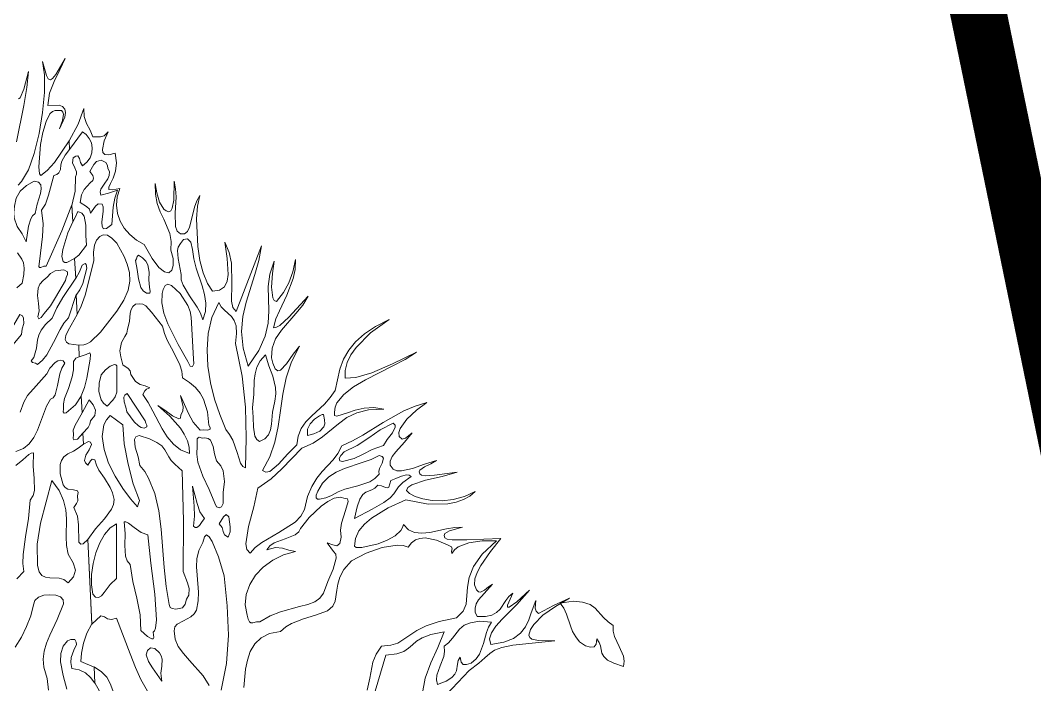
# Model space of a CAD drawing. Header units: inches. Extents: x -340059099 to 1458168, y 1119167 to 1294232938.
# Drawn here: x 454809.2 to 455080.6, y 2625012.2 to 2625189.9 of the extents above; entities that cross this region are included whole.
import ezdxf

# ---------------------------------------------------------------- set-up
doc = ezdxf.new("R2010")
doc.units = ezdxf.units.IN
doc.header["$MEASUREMENT"] = 0
doc.layers.add('Text', color=7, linetype='Continuous')
doc.layers.add('TREE', color=3, linetype='Continuous', lineweight=15)

# ---------------------------------------------------------------- blocks, each defined once
blk = doc.blocks.new('tree2')
at = {"layer": 'TREE'}
for points in [[(5207.2362, 5947.8649), (5207.2144, 5947.8738), (5207.2153, 5947.8877), (5207.2187, 5947.9037), (5207.2242, 5947.9203), (5207.2322, 5947.9351), (5207.2258, 5948.0727), (5207.2184, 5948.0656), (5207.2144, 5948.0653), (5207.2113, 5948.0684), (5207.2104, 5948.0967), (5207.2088, 5948.1109), (5207.203, 5948.1248), (5207.2076, 5948.1312), (5207.2095, 5948.1355), (5207.2091, 5948.1439), (5207.2101, 5948.1491), (5207.2088, 5948.1522), (5207.2024, 5948.1537), (5207.1934, 5948.1549), (5207.1888, 5948.1574), (5207.1854, 5948.162), (5207.1808, 5948.1796), (5207.1805, 5948.1947), (5207.1827, 5948.2014), (5207.187, 5948.2073), (5207.1931, 5948.2122), (5207.2024, 5948.2165), (5207.2101, 5948.2215), (5207.2187, 5948.2282), (5207.2178, 5948.2461), (5207.2088, 5948.2362), (5207.2033, 5948.235), (5207.2021, 5948.2372), (5207.2027, 5948.2436), (5207.2021, 5948.251), (5207.2051, 5948.2593), (5207.2165, 5948.2793), (5207.215, 5948.3061), (5207.2058, 5948.2923), (5207.1941, 5948.2824), (5207.1904, 5948.2793), (5207.1873, 5948.2787), (5207.1857, 5948.2806), (5207.1861, 5948.2849), (5207.1861, 5948.2941), (5207.1876, 5948.3028), (5207.1941, 5948.3191), (5207.2005, 5948.3379), (5207.2024, 5948.3493), (5207.2024, 5948.3628), (5207.2061, 5948.368), (5207.2119, 5948.3702), (5207.211, 5948.3896), (5207.195, 5948.3914), (5207.191, 5948.3942), (5207.1891, 5948.3985), (5207.19, 5948.405), (5207.1937, 5948.4136), (5207.2085, 5948.4395), (5207.207, 5948.4718), (5207.1941, 5948.4339), (5207.1867, 5948.4253), (5207.1805, 5948.4151), (5207.17, 5948.3939), (5207.1593, 5948.3736), (5207.1522, 5948.365), (5207.1439, 5948.3582), (5207.1405, 5948.36), (5207.1359, 5948.3613), (5207.1337, 5948.3637), (5207.138, 5948.3696), (5207.142, 5948.3844), (5207.1439, 5948.3982), (5207.146, 5948.4059), (5207.15, 5948.4139), (5207.1571, 5948.4229), (5207.1676, 5948.4333), (5207.1753, 5948.4503), (5207.1851, 5948.4672), (5207.2061, 5948.4986), (5207.2042, 5948.5306), (5207.1919, 5948.5242), (5207.1882, 5948.5242), (5207.1854, 5948.526), (5207.1836, 5948.5337), (5207.1851, 5948.5454), (5207.1934, 5948.5725), (5207.2015, 5948.5904), (5207.1999, 5948.6184), (5207.1833, 5948.5756), (5207.158, 5948.518), (5207.154, 5948.518), (5207.1494, 5948.5162), (5207.1472, 5948.5162), (5207.146, 5948.5174), (5207.1469, 5948.5257), (5207.1519, 5948.5667), (5207.1531, 5948.5873), (5207.1503, 5948.6092), (5207.1571, 5948.6193), (5207.1617, 5948.6341), (5207.1703, 5948.6661), (5207.1753, 5948.6677), (5207.1787, 5948.6701), (5207.1814, 5948.676), (5207.1817, 5948.6831), (5207.1836, 5948.6895), (5207.1888, 5948.6991), (5207.1959, 5948.7083), (5207.1956, 5948.7222), (5207.1716, 5948.6871), (5207.1596, 5948.6741), (5207.1491, 5948.6658), (5207.1469, 5948.6689), (5207.146, 5948.6803), (5207.1488, 5948.7163), (5207.1525, 5948.736), (5207.1577, 5948.7539), (5207.1642, 5948.7665), (5207.1682, 5948.7705), (5207.1728, 5948.772), (5207.1827, 5948.7717), (5207.1851, 5948.7693), (5207.1864, 5948.7659), (5207.1848, 5948.7557), (5207.1796, 5948.7419), (5207.1882, 5948.761), (5207.1894, 5948.7684), (5207.1882, 5948.7742), (5207.1848, 5948.7782), (5207.179, 5948.7807), (5207.1605, 5948.7798), (5207.1633, 5948.8004), (5207.171, 5948.8192), (5207.1802, 5948.8379), (5207.1888, 5948.8567), (5207.1737, 5948.8306), (5207.1685, 5948.8241), (5207.1648, 5948.8216), (5207.1614, 5948.8235), (5207.1586, 5948.829), (5207.1519, 5948.8518), (5207.1553, 5948.8302), (5207.1553, 5948.8013), (5207.1522, 5948.7684), (5207.1466, 5948.7342), (5207.1386, 5948.7018), (5207.1291, 5948.675), (5207.118, 5948.656), (5207.1122, 5948.6504)], [(5207.1094, 5948.7206), (5207.1214, 5948.7801), (5207.1263, 5948.8093), (5207.1294, 5948.8355), (5207.1217, 5948.8065), (5207.1158, 5948.7927), (5207.1131, 5948.7908)], [(5207.1075, 5947.8972), (5207.1177, 5947.9138), (5207.126, 5947.9311), (5207.1328, 5947.9486), (5207.1371, 5947.9665), (5207.1396, 5947.9736), (5207.1457, 5947.9788), (5207.1543, 5947.9819), (5207.1642, 5947.9828), (5207.1737, 5947.9819), (5207.1814, 5947.9791), (5207.1857, 5947.9745), (5207.1861, 5947.968), (5207.1759, 5947.9425), (5207.1639, 5947.9169), (5207.1583, 5947.904), (5207.1546, 5947.891), (5207.1531, 5947.8778), (5207.1543, 5947.8649), (5207.1596, 5947.8461), (5207.1617, 5947.8273)], [(5207.1916, 5947.8289), (5207.1854, 5947.851), (5207.1814, 5947.8732), (5207.1817, 5947.8871), (5207.1854, 5947.8991), (5207.1928, 5947.9074), (5207.1981, 5947.9095), (5207.2045, 5947.9098), (5207.207, 5947.9055), (5207.2073, 5947.9015), (5207.2033, 5947.8926), (5207.1987, 5947.8803), (5207.1981, 5947.8723), (5207.1999, 5947.8624), (5207.2119, 5947.8606), (5207.2221, 5947.8553), (5207.2304, 5947.8479), (5207.2372, 5947.8387), (5207.2362, 5947.8649)], [(5207.8013, 5947.8104), (5207.8472, 5947.8593), (5207.8629, 5947.871), (5207.8731, 5947.88), (5207.8808, 5947.8867), (5207.8888, 5947.8923), (5207.9005, 5947.8966), (5207.9186, 5947.9003), (5207.9867, 5947.9077), (5207.9605, 5947.9083), (5207.9494, 5947.9101), (5207.946, 5947.9129), (5207.9445, 5947.9169), (5207.9473, 5947.9259), (5207.9525, 5947.9342), (5207.9676, 5947.9496), (5207.9879, 5947.9634), (5208.011, 5947.977), (5207.9848, 5947.965), (5207.9605, 5947.952), (5207.9565, 5947.9557), (5207.9547, 5947.9606), (5207.9562, 5947.9736), (5207.9485, 5947.953), (5207.9445, 5947.9416), (5207.939, 5947.9305), (5207.931, 5947.92), (5207.9196, 5947.9114), (5207.9039, 5947.9052), (5207.8826, 5947.9018), (5207.8805, 5947.9108), (5207.8838, 5947.9206), (5207.8909, 5947.9314), (5207.9011, 5947.9431), (5207.9248, 5947.9668), (5207.9454, 5947.9899), (5207.9251, 5947.9714), (5207.9125, 5947.9625), (5207.91, 5947.9625), (5207.9097, 5947.9659), (5207.9183, 5947.9853), (5207.9119, 5947.9797), (5207.9069, 5947.9733), (5207.8977, 5947.9594), (5207.8918, 5947.9536), (5207.8841, 5947.9493), (5207.8737, 5947.9471), (5207.8601, 5947.9474), (5207.857, 5947.9542), (5207.857, 5947.961), (5207.8589, 5947.9677), (5207.8626, 5947.9742), (5207.8851, 5947.9998), (5207.8786, 5947.9954), (5207.8724, 5947.9899), (5207.866, 5947.9868), (5207.8626, 5947.9877), (5207.8592, 5947.9905), (5207.8561, 5947.9991), (5207.8567, 5948.0087), (5207.8604, 5948.0192), (5207.8663, 5948.0305), (5207.8823, 5948.0533), (5207.8992, 5948.0746), (5207.8435, 5948.0721), (5207.8195, 5948.0721), (5207.8115, 5948.0733), (5207.8078, 5948.0755), (5207.8065, 5948.0795), (5207.8078, 5948.0826), (5207.8152, 5948.0869), (5207.8364, 5948.0927), (5207.8238, 5948.0921), (5207.8102, 5948.09), (5207.7831, 5948.0844), (5207.7702, 5948.0829), (5207.7585, 5948.0841), (5207.7483, 5948.0884), (5207.7403, 5948.0971), (5207.7388, 5948.0921), (5207.736, 5948.0875), (5207.7265, 5948.0789), (5207.7135, 5948.0718), (5207.6991, 5948.0659), (5207.6723, 5948.0595), (5207.6634, 5948.0595), (5207.6603, 5948.0617), (5207.6621, 5948.0746), (5207.6677, 5948.0866), (5207.6766, 5948.0977), (5207.688, 5948.1075), (5207.7151, 5948.1245), (5207.744, 5948.1374), (5207.7804, 5948.1303), (5207.8124, 5948.1306), (5207.8259, 5948.1334), (5207.8383, 5948.1377), (5207.8484, 5948.1436), (5207.857, 5948.1509), (5207.8395, 5948.1426), (5207.8213, 5948.1377), (5207.8035, 5948.1358), (5207.7868, 5948.1365), (5207.7717, 5948.1389), (5207.7591, 5948.1426), (5207.7499, 5948.1476), (5207.745, 5948.1525), (5207.7474, 5948.1577), (5207.7539, 5948.162), (5207.7761, 5948.1694), (5207.8032, 5948.1756), (5207.8278, 5948.1823), (5207.7911, 5948.1774), (5207.7754, 5948.1765), (5207.7699, 5948.1777), (5207.7668, 5948.1799), (5207.7656, 5948.183), (5207.7668, 5948.1857), (5207.7745, 5948.1913), (5207.785, 5948.1962), (5207.7942, 5948.2014), (5207.7748, 5948.1956), (5207.7551, 5948.1885), (5207.737, 5948.1845), (5207.7296, 5948.1848), (5207.7234, 5948.1876), (5207.7188, 5948.1937), (5207.7185, 5948.2005), (5207.7219, 5948.2079), (5207.7277, 5948.2156), (5207.7422, 5948.2313), (5207.7542, 5948.2467), (5207.7434, 5948.2378), (5207.7382, 5948.2365), (5207.7333, 5948.2406), (5207.7326, 5948.247), (5207.7348, 5948.2538), (5207.7456, 5948.2689), (5207.7613, 5948.2837), (5207.7785, 5948.296), (5207.7591, 5948.2901), (5207.741, 5948.2824), (5207.7071, 5948.2633), (5207.6741, 5948.243), (5207.6572, 5948.2338), (5207.6396, 5948.2255), (5207.6335, 5948.2128), (5207.6258, 5948.2024), (5207.6079, 5948.1833), (5207.599, 5948.1725), (5207.5907, 5948.1593), (5207.5836, 5948.1426), (5207.5787, 5948.1214), (5207.5731, 5948.1106), (5207.5636, 5948.1008), (5207.5371, 5948.0841), (5207.5094, 5948.0681), (5207.4983, 5948.0598), (5207.4903, 5948.0503), (5207.4851, 5948.0564), (5207.4835, 5948.0659), (5207.4878, 5948.0937), (5207.4964, 5948.126), (5207.5029, 5948.1562), (5207.5248, 5948.1716), (5207.542, 5948.1879), (5207.5747, 5948.2215), (5207.5931, 5948.2298), (5207.6085, 5948.2399), (5207.6344, 5948.2615), (5207.648, 5948.2713), (5207.664, 5948.2793), (5207.6834, 5948.2843), (5207.7083, 5948.2852), (5207.6917, 5948.2877), (5207.676, 5948.2867), (5207.6615, 5948.2834), (5207.6492, 5948.279), (5207.6319, 5948.2735), (5207.6279, 5948.2747), (5207.6276, 5948.2803), (5207.6289, 5948.2883), (5207.6319, 5948.2957), (5207.643, 5948.3092), (5207.659, 5948.3215), (5207.6784, 5948.3332), (5207.7219, 5948.3551), (5207.7428, 5948.3662), (5207.7613, 5948.3779), (5207.7225, 5948.3588), (5207.6889, 5948.3446), (5207.6627, 5948.3366), (5207.6452, 5948.3354), (5207.6455, 5948.348), (5207.6486, 5948.361), (5207.6547, 5948.3736), (5207.663, 5948.3859), (5207.6864, 5948.4096), (5207.7172, 5948.4312), (5207.6948, 5948.4201), (5207.6766, 5948.4081), (5207.6621, 5948.3951), (5207.651, 5948.3813), (5207.6427, 5948.3665), (5207.6366, 5948.3505), (5207.6292, 5948.3154), (5207.6209, 5948.304), (5207.6113, 5948.2935), (5207.5907, 5948.2744), (5207.5811, 5948.2643), (5207.5734, 5948.2535), (5207.5685, 5948.2412), (5207.5667, 5948.227), (5207.5519, 5948.2125), (5207.5365, 5948.1956), (5207.5223, 5948.1836), (5207.5158, 5948.1823), (5207.5106, 5948.1851), (5207.5226, 5948.2073), (5207.5306, 5948.2313), (5207.5359, 5948.2569), (5207.5396, 5948.283), (5207.5436, 5948.3098), (5207.5491, 5948.3363), (5207.5577, 5948.3625), (5207.571, 5948.3877), (5207.5605, 5948.3748), (5207.5497, 5948.3591), (5207.5399, 5948.3486), (5207.5353, 5948.3477), (5207.5313, 5948.3508), (5207.5272, 5948.36), (5207.5254, 5948.3686), (5207.526, 5948.3847), (5207.5319, 5948.3998), (5207.5414, 5948.4139), (5207.5651, 5948.441), (5207.5762, 5948.4549), (5207.5851, 5948.4693), (5207.5537, 5948.4349), (5207.5386, 5948.4216), (5207.5325, 5948.4182), (5207.5282, 5948.4179), (5207.5325, 5948.4321), (5207.538, 5948.4456), (5207.5503, 5948.4712), (5207.5605, 5948.498), (5207.5636, 5948.5128), (5207.5645, 5948.5291), (5207.5602, 5948.5088), (5207.5537, 5948.4912), (5207.5448, 5948.4755), (5207.5331, 5948.4604), (5207.5294, 5948.462), (5207.5272, 5948.4666), (5207.5254, 5948.4841), (5207.5266, 5948.5063), (5207.5294, 5948.5266), (5207.5223, 5948.5051), (5207.5199, 5948.485), (5207.5208, 5948.4456), (5207.5195, 5948.4253), (5207.5149, 5948.4041), (5207.5048, 5948.3807), (5207.4869, 5948.3551), (5207.4789, 5948.3847), (5207.4764, 5948.4115), (5207.4786, 5948.4364), (5207.4838, 5948.4598), (5207.498, 5948.5048), (5207.5045, 5948.5275), (5207.5088, 5948.5513), (5207.4678, 5948.4444), (5207.4623, 5948.4509), (5207.4601, 5948.461), (5207.4607, 5948.4894), (5207.4601, 5948.5232), (5207.4564, 5948.5405), (5207.4493, 5948.5571), (5207.453, 5948.5306), (5207.4546, 5948.5045), (5207.453, 5948.4937), (5207.4484, 5948.4847), (5207.4407, 5948.4792), (5207.429, 5948.4777), (5207.4207, 5948.49), (5207.4136, 5948.5072), (5207.4084, 5948.5275), (5207.405, 5948.55), (5207.4031, 5948.5956), (5207.4047, 5948.6159), (5207.4084, 5948.6332), (5207.4035, 5948.6245), (5207.3998, 5948.6141), (5207.3945, 5948.5919), (5207.3918, 5948.582), (5207.3884, 5948.5747), (5207.3834, 5948.5707), (5207.377, 5948.571), (5207.3717, 5948.5753), (5207.369, 5948.5827), (5207.3684, 5948.6045), (5207.3696, 5948.631), (5207.369, 5948.6443), (5207.3668, 5948.6569), (5207.3659, 5948.6255), (5207.3634, 5948.6125), (5207.361, 5948.6085), (5207.3579, 5948.607), (5207.3536, 5948.6082), (5207.3496, 5948.6113), (5207.3428, 5948.6227), (5207.3382, 5948.6375), (5207.3357, 5948.6529), (5207.336, 5948.6353), (5207.3391, 5948.6202), (5207.344, 5948.607), (5207.3496, 5948.5947), (5207.3597, 5948.5713), (5207.3619, 5948.5586), (5207.3613, 5948.5445), (5207.3647, 5948.5309), (5207.365, 5948.5195), (5207.3628, 5948.5115), (5207.3579, 5948.5075), (5207.3508, 5948.5088), (5207.3416, 5948.5162), (5207.3305, 5948.5309), (5207.3179, 5948.5537), (5207.3049, 5948.5608), (5207.2941, 5948.5697), (5207.2852, 5948.5802), (5207.2784, 5948.5916), (5207.2741, 5948.6042), (5207.2726, 5948.6175), (5207.2738, 5948.631), (5207.2781, 5948.6449), (5207.2658, 5948.6424), (5207.2603, 5948.643), (5207.26, 5948.6467), (5207.2627, 5948.6529), (5207.267, 5948.6615), (5207.2707, 5948.6729), (5207.2726, 5948.6864), (5207.2704, 5948.7021), (5207.2603, 5948.6997), (5207.2538, 5948.7003), (5207.2504, 5948.7034), (5207.2495, 5948.7086), (5207.2526, 5948.7225), (5207.259, 5948.7369), (5207.2526, 5948.7308), (5207.2464, 5948.7292), (5207.2341, 5948.7289), (5207.2295, 5948.74), (5207.2239, 5948.7505), (5207.2199, 5948.7619), (5207.2196, 5948.7754), (5207.2101, 5948.7496), (5207.1956, 5948.7222), (5207.1959, 5948.7086), (5207.2172, 5948.7373), (5207.2233, 5948.7326), (5207.2282, 5948.7265), (5207.2316, 5948.7191), (5207.2329, 5948.7111), (5207.2322, 5948.7028), (5207.2295, 5948.6948), (5207.2245, 5948.6877), (5207.2172, 5948.6818), (5207.2138, 5948.6871), (5207.2122, 5948.6938), (5207.2095, 5948.6981), (5207.2064, 5948.6975), (5207.2018, 5948.6948), (5207.2011, 5948.6864), (5207.2045, 5948.6787), (5207.2073, 5948.6717), (5207.2073, 5948.668), (5207.2055, 5948.664), (5207.2051, 5948.6406), (5207.1999, 5948.6169), (5207.2015, 5948.5904), (5207.2058, 5948.5987), (5207.2095, 5948.6073), (5207.2159, 5948.6045), (5207.2199, 5948.5996), (5207.2227, 5948.5851), (5207.2224, 5948.5682), (5207.2239, 5948.5525), (5207.211, 5948.5362), (5207.2042, 5948.5306), (5207.2061, 5948.4983), (5207.2125, 5948.5091), (5207.2168, 5948.5199), (5207.2215, 5948.5223), (5207.223, 5948.5208), (5207.2245, 5948.5152), (5207.2178, 5948.49), (5207.2128, 5948.4798), (5207.207, 5948.4712), (5207.2085, 5948.4392), (5207.215, 5948.453), (5207.2215, 5948.4709), (5207.2356, 5948.5269), (5207.2353, 5948.5408), (5207.2369, 5948.5522), (5207.2402, 5948.5608), (5207.2452, 5948.5667), (5207.251, 5948.5691), (5207.2578, 5948.5685), (5207.2652, 5948.5639), (5207.2732, 5948.5556), (5207.2852, 5948.534), (5207.2901, 5948.5217), (5207.2935, 5948.5081), (5207.2941, 5948.494), (5207.2914, 5948.4789), (5207.2846, 5948.4626), (5207.2732, 5948.445), (5207.2467, 5948.4108), (5207.2301, 5948.3948), (5207.2242, 5948.3914), (5207.2193, 5948.3899), (5207.211, 5948.3896), (5207.2116, 5948.3702), (5207.2233, 5948.3745), (5207.2289, 5948.3767), (5207.2301, 5948.3742), (5207.2295, 5948.3668), (5207.2245, 5948.3357), (5207.2202, 5948.3206), (5207.215, 5948.3068), (5207.2165, 5948.2793), (5207.2282, 5948.3006), (5207.2344, 5948.2923), (5207.2381, 5948.2837), (5207.2372, 5948.275), (5207.2304, 5948.2661), (5207.2292, 5948.2609), (5207.2264, 5948.2553), (5207.2178, 5948.2461), (5207.2187, 5948.2282), (5207.227, 5948.2325), (5207.2301, 5948.2316), (5207.2319, 5948.2276), (5207.2282, 5948.219), (5207.2227, 5948.2101), (5207.2205, 5948.2014), (5207.2218, 5948.1978), (5207.2258, 5948.1941), (5207.2304, 5948.2011), (5207.2329, 5948.2036), (5207.2375, 5948.2027), (5207.2399, 5948.1937), (5207.2439, 5948.186), (5207.2529, 5948.1725), (5207.2621, 5948.1577), (5207.2658, 5948.1488), (5207.2686, 5948.1377), (5207.2677, 5948.13), (5207.2646, 5948.1223), (5207.2529, 5948.1063), (5207.2384, 5948.09), (5207.2258, 5948.073), (5207.2322, 5947.9348), (5207.2473, 5947.9483), (5207.2529, 5947.9465), (5207.2581, 5947.9437), (5207.2643, 5947.9422), (5207.2726, 5947.9443), (5207.2948, 5947.8864), (5207.3034, 5947.8643), (5207.3123, 5947.8446), (5207.3231, 5947.8258)], [(5207.4801, 5947.8313), (5207.4829, 5947.8612), (5207.486, 5947.8763), (5207.4906, 5947.8901), (5207.498, 5947.9028), (5207.5082, 5947.9126), (5207.5217, 5947.9197), (5207.5399, 5947.9228), (5207.5485, 5947.9302), (5207.5577, 5947.9357), (5207.5771, 5947.9437), (5207.5971, 5947.9496), (5207.6165, 5947.9563), (5207.6249, 5947.964), (5207.6292, 5947.972), (5207.6319, 5947.9899), (5207.6332, 5948.0001), (5207.6366, 5948.0111), (5207.6433, 5948.0238), (5207.6557, 5948.0379), (5207.6794, 5948.0506), (5207.7055, 5948.0595), (5207.7302, 5948.0635), (5207.74, 5948.0629), (5207.748, 5948.0604), (5207.7533, 5948.0672), (5207.7597, 5948.0721), (5207.7671, 5948.0746), (5207.7754, 5948.0755), (5207.7939, 5948.0718), (5207.8133, 5948.0635), (5207.8185, 5948.061), (5207.8195, 5948.0573), (5207.8185, 5948.0536), (5207.8189, 5948.05), (5207.8235, 5948.0561), (5207.8296, 5948.061), (5207.8469, 5948.0675), (5207.8684, 5948.0706), (5207.8921, 5948.0706), (5207.8684, 5948.049), (5207.8543, 5948.029), (5207.8472, 5948.0108), (5207.8444, 5947.9948), (5207.8423, 5947.9671), (5207.8373, 5947.9557), (5207.8266, 5947.9453), (5207.7982, 5947.9391), (5207.7773, 5947.932), (5207.7619, 5947.9243), (5207.7505, 5947.9166), (5207.7311, 5947.904), (5207.7194, 5947.9003), (5207.7046, 5947.8988), (5207.6957, 5947.8861), (5207.6905, 5947.8729), (5207.6852, 5947.847), (5207.6809, 5947.8273)], [(5207.2135, 5948.6218), (5207.2156, 5948.6344), (5207.2199, 5948.6433), (5207.2298, 5948.6541), (5207.2338, 5948.6578), (5207.2353, 5948.6615), (5207.2341, 5948.6661), (5207.2289, 5948.6723), (5207.2359, 5948.684), (5207.2402, 5948.6889), (5207.2476, 5948.6911), (5207.255, 5948.6871), (5207.2578, 5948.6821), (5207.2587, 5948.6772), (5207.2609, 5948.6723), (5207.2606, 5948.6661), (5207.2587, 5948.6606), (5207.2526, 5948.652), (5207.247, 5948.6436), (5207.2461, 5948.6393), (5207.247, 5948.6341), (5207.2593, 5948.6369), (5207.2741, 5948.6421), (5207.2698, 5948.6292), (5207.2673, 5948.6141), (5207.2652, 5948.5861), (5207.2563, 5948.5796), (5207.2513, 5948.579), (5207.2492, 5948.583), (5207.2489, 5948.5901), (5207.2507, 5948.6076), (5207.2507, 5948.615), (5207.2492, 5948.6193), (5207.2427, 5948.6199), (5207.2381, 5948.6159), (5207.2304, 5948.6045), (5207.2286, 5948.6113), (5207.2239, 5948.6153), (5207.2135, 5948.6218)], [(5207.1251, 5948.5577), (5207.1186, 5948.571), (5207.1109, 5948.583), (5207.1057, 5948.5971), (5207.1051, 5948.6058), (5207.1066, 5948.6162), (5207.1088, 5948.6292), (5207.1155, 5948.6403), (5207.1257, 5948.6498), (5207.1383, 5948.6569), (5207.1457, 5948.655), (5207.1491, 5948.6507), (5207.15, 5948.6443), (5207.1485, 5948.6366), (5207.1432, 5948.6193), (5207.1402, 5948.6039), (5207.1359, 5948.6002), (5207.1328, 5948.5956), (5207.1294, 5948.5836), (5207.1251, 5948.5577)], [(5207.1112, 5948.5402), (5207.1183, 5948.5297), (5207.1208, 5948.5235), (5207.1223, 5948.5152), (5207.1217, 5948.5045), (5207.1189, 5948.4903), (5207.1103, 5948.4829)], [(5207.4133, 5948.4309), (5207.4093, 5948.4416), (5207.4041, 5948.4515), (5207.3915, 5948.47), (5207.381, 5948.4872), (5207.3782, 5948.4958), (5207.3782, 5948.5048), (5207.373, 5948.5309), (5207.372, 5948.5436), (5207.3733, 5948.5494), (5207.3767, 5948.5549), (5207.3819, 5948.5617), (5207.3881, 5948.5627), (5207.3936, 5948.5574), (5207.3964, 5948.5451), (5207.3985, 5948.53), (5207.4025, 5948.5149), (5207.4124, 5948.486), (5207.4161, 5948.4718), (5207.4182, 5948.458), (5207.4176, 5948.4444), (5207.4133, 5948.4309)], [(5207.3215, 5948.474), (5207.316, 5948.478), (5207.3123, 5948.4835), (5207.3086, 5948.4974), (5207.3064, 5948.5128), (5207.3037, 5948.5272), (5207.3052, 5948.53), (5207.3061, 5948.534), (5207.3083, 5948.5359), (5207.3151, 5948.5319), (5207.3203, 5948.5263), (5207.3237, 5948.5205), (5207.3259, 5948.5084), (5207.3252, 5948.4961), (5207.3262, 5948.4841), (5207.3277, 5948.4771), (5207.3271, 5948.4743), (5207.3215, 5948.474)], [(5207.1463, 5948.4453), (5207.1457, 5948.4576), (5207.1439, 5948.4703), (5207.1448, 5948.4826), (5207.1479, 5948.4887), (5207.1531, 5948.4949), (5207.1596, 5948.5001), (5207.1651, 5948.506), (5207.1728, 5948.5106), (5207.1867, 5948.5121), (5207.1925, 5948.5091), (5207.1928, 5948.5045), (5207.1907, 5948.4995), (5207.1897, 5948.4949), (5207.1734, 5948.4669), (5207.1648, 5948.4533), (5207.1546, 5948.441), (5207.1497, 5948.4345), (5207.146, 5948.4324), (5207.1445, 5948.4355), (5207.1463, 5948.4453)], [(5207.3982, 5948.3671), (5207.3988, 5948.3588), (5207.3967, 5948.3545), (5207.3927, 5948.3551), (5207.3887, 5948.3628), (5207.373, 5948.3905), (5207.356, 5948.4241), (5207.3499, 5948.4416), (5207.3465, 5948.4583), (5207.3468, 5948.4734), (5207.3486, 5948.4804), (5207.352, 5948.4866), (5207.3563, 5948.4887), (5207.3622, 5948.4869), (5207.3764, 5948.4737), (5207.3887, 5948.4543), (5207.3927, 5948.4441), (5207.3945, 5948.4349), (5207.3982, 5948.3671)], [(5207.4826, 5948.1897), (5207.4783, 5948.1919), (5207.4746, 5948.1974), (5207.469, 5948.2144), (5207.462, 5948.2344), (5207.457, 5948.2439), (5207.4506, 5948.2519), (5207.441, 5948.2763), (5207.4324, 5948.3015), (5207.4259, 5948.328), (5207.4213, 5948.3551), (5207.4201, 5948.3819), (5207.4219, 5948.4087), (5207.4281, 5948.4345), (5207.4392, 5948.4592), (5207.4432, 5948.4521), (5207.4487, 5948.4463), (5207.4598, 5948.4361), (5207.4644, 5948.4296), (5207.4675, 5948.4207), (5207.4681, 5948.4087), (5207.4663, 5948.3921), (5207.4774, 5948.3391), (5207.4829, 5948.2883), (5207.4841, 5948.2387), (5207.4826, 5948.1897)], [(5207.4232, 5948.2593), (5207.4253, 5948.255), (5207.4253, 5948.2526), (5207.4213, 5948.2507), (5207.4145, 5948.2513), (5207.409, 5948.2507), (5207.3976, 5948.264), (5207.3899, 5948.2781), (5207.3767, 5948.3074), (5207.381, 5948.2892), (5207.3807, 5948.2818), (5207.3776, 5948.2757), (5207.3767, 5948.2704), (5207.3739, 5948.2692), (5207.364, 5948.2741), (5207.3514, 5948.2837), (5207.34, 5948.2911), (5207.3597, 5948.2738), (5207.3767, 5948.2544), (5207.3831, 5948.2442), (5207.3881, 5948.2338), (5207.3908, 5948.2233), (5207.3915, 5948.2128), (5207.377, 5948.219), (5207.3653, 5948.2282), (5207.3554, 5948.2399), (5207.3471, 5948.2532), (5207.332, 5948.2821), (5207.324, 5948.296), (5207.3154, 5948.3089), (5207.3185, 5948.3151), (5207.3212, 5948.3178), (5207.3271, 5948.3197), (5207.3191, 5948.3231), (5207.3114, 5948.3252), (5207.3034, 5948.3302), (5207.2957, 5948.3419), (5207.2948, 5948.3477), (5207.2914, 5948.3514), (5207.283, 5948.3576), (5207.2794, 5948.3702), (5207.2781, 5948.3801), (5207.2809, 5948.3936), (5207.2864, 5948.4035), (5207.2892, 5948.409), (5207.2907, 5948.4155), (5207.2935, 5948.4278), (5207.2951, 5948.4416), (5207.2963, 5948.4478), (5207.2991, 5948.4527), (5207.3034, 5948.4561), (5207.3101, 5948.457), (5207.3154, 5948.4561), (5207.3203, 5948.4533), (5207.3295, 5948.4435), (5207.3474, 5948.4204), (5207.3508, 5948.4084), (5207.3554, 5948.3976), (5207.3662, 5948.3773), (5207.3757, 5948.3576), (5207.3788, 5948.3471), (5207.38, 5948.336), (5207.3918, 5948.3286), (5207.4013, 5948.3203), (5207.4087, 5948.3111), (5207.4142, 5948.3012), (5207.4207, 5948.2806), (5207.4232, 5948.2593)], [(5207.086, 5948.3899), (5207.1152, 5948.4395), (5207.1192, 5948.437), (5207.1211, 5948.4336), (5207.1214, 5948.425), (5207.1189, 5948.4158), (5207.118, 5948.4068), (5207.1038, 5948.3902), (5207.0998, 5948.3874), (5207.0955, 5948.3862), (5207.0909, 5948.3868), (5207.086, 5948.3899)], [(5207.1155, 5948.28), (5207.1214, 5948.2963), (5207.1275, 5948.3074), (5207.1417, 5948.3231), (5207.1593, 5948.3425), (5207.1639, 5948.352), (5207.1725, 5948.361), (5207.1771, 5948.3637), (5207.1817, 5948.365), (5207.1854, 5948.364), (5207.1882, 5948.36), (5207.1833, 5948.3517), (5207.1802, 5948.3425), (5207.1765, 5948.3237), (5207.1728, 5948.3086), (5207.1694, 5948.3037), (5207.1648, 5948.3012), (5207.1583, 5948.2898), (5207.1534, 5948.2769), (5207.1436, 5948.251), (5207.1377, 5948.239), (5207.1303, 5948.2288), (5207.1208, 5948.2208), (5207.1085, 5948.2159)], [(5207.5057, 5948.2322), (5207.5011, 5948.2359), (5207.498, 5948.2412), (5207.4958, 5948.2556), (5207.4955, 5948.272), (5207.4943, 5948.2874), (5207.4964, 5948.3095), (5207.4968, 5948.332), (5207.4983, 5948.3428), (5207.5014, 5948.3536), (5207.5066, 5948.3637), (5207.5155, 5948.3736), (5207.5208, 5948.356), (5207.5276, 5948.3391), (5207.5319, 5948.3206), (5207.5322, 5948.3101), (5207.5306, 5948.2981), (5207.5269, 5948.28), (5207.5254, 5948.2606), (5207.5235, 5948.2513), (5207.5202, 5948.2433), (5207.5143, 5948.2369), (5207.5057, 5948.2322)], [(5207.2729, 5948.3129), (5207.2704, 5948.3052), (5207.2664, 5948.2997), (5207.2575, 5948.2901), (5207.2516, 5948.2951), (5207.2476, 5948.3006), (5207.2439, 5948.3138), (5207.2443, 5948.3277), (5207.2476, 5948.3409), (5207.2544, 5948.3493), (5207.2624, 5948.3554), (5207.2695, 5948.3579), (5207.2717, 5948.3576), (5207.2729, 5948.356), (5207.2729, 5948.3129)], [(5207.3194, 5948.2661), (5207.3203, 5948.2624), (5207.3222, 5948.2593), (5207.3222, 5948.2566), (5207.3175, 5948.2544), (5207.3126, 5948.2553), (5207.3083, 5948.2578), (5207.3015, 5948.2646), (5207.2895, 5948.2806), (5207.288, 5948.2886), (5207.2852, 5948.2972), (5207.2846, 5948.3049), (5207.2861, 5948.308), (5207.2898, 5948.3108), (5207.3194, 5948.2661)], [(5207.2624, 5948.275), (5207.2827, 5948.2596), (5207.2849, 5948.2288), (5207.2914, 5948.1953), (5207.3, 5948.1633), (5207.3101, 5948.1362), (5207.3083, 5948.1312), (5207.3068, 5948.126), (5207.2954, 5948.1389), (5207.2827, 5948.1559), (5207.2704, 5948.1759), (5207.2596, 5948.1974), (5207.2523, 5948.2196), (5207.2492, 5948.2406), (5207.252, 5948.2596), (5207.2563, 5948.268), (5207.2624, 5948.275)], [(5207.5839, 5948.2421), (5207.5836, 5948.2526), (5207.5882, 5948.2615), (5207.5953, 5948.2686), (5207.6036, 5948.2741), (5207.6079, 5948.2763), (5207.6101, 5948.2763), (5207.6116, 5948.2677), (5207.6119, 5948.2615), (5207.6107, 5948.2566), (5207.6042, 5948.2492), (5207.5944, 5948.2449), (5207.5839, 5948.2421)], [(5207.6409, 5948.1999), (5207.6366, 5948.2008), (5207.6356, 5948.2045), (5207.6381, 5948.2098), (5207.6436, 5948.2156), (5207.6649, 5948.2258), (5207.6837, 5948.2384), (5207.7025, 5948.2513), (5207.7237, 5948.2621), (5207.7265, 5948.2593), (5207.7268, 5948.2556), (5207.7222, 5948.2464), (5207.7139, 5948.2359), (5207.7077, 5948.2261), (5207.6892, 5948.2193), (5207.6747, 5948.2116), (5207.66, 5948.2048), (5207.6409, 5948.1999)], [(5207.3905, 5947.9822), (5207.3868, 5947.9754), (5207.3847, 5947.9674), (5207.38, 5947.9613), (5207.3693, 5947.9591), (5207.3631, 5947.9603), (5207.3603, 5947.9619), (5207.3585, 5947.9668), (5207.3536, 5947.9964), (5207.3505, 5948.0272), (5207.3456, 5948.0897), (5207.3416, 5948.1195), (5207.3351, 5948.1476), (5207.3249, 5948.1725), (5207.3185, 5948.1836), (5207.3105, 5948.1934), (5207.3077, 5948.2076), (5207.3031, 5948.223), (5207.3021, 5948.2359), (5207.3043, 5948.2402), (5207.3095, 5948.2424), (5207.3265, 5948.2369), (5207.3385, 5948.231), (5207.3465, 5948.2252), (5207.3514, 5948.219), (5207.3579, 5948.2073), (5207.3616, 5948.2014), (5207.3674, 5948.1956), (5207.3797, 5948.1845), (5207.3816, 5948.1029), (5207.3813, 5948.0204), (5207.3884, 5948.0022), (5207.3908, 5947.9927), (5207.3905, 5947.9822)], [(5207.4327, 5948.1322), (5207.4235, 5948.1543), (5207.4133, 5948.1759), (5207.4053, 5948.199), (5207.4035, 5948.2116), (5207.4038, 5948.2252), (5207.4041, 5948.2369), (5207.4056, 5948.2387), (5207.4075, 5948.2393), (5207.4124, 5948.2378), (5207.4167, 5948.2384), (5207.4219, 5948.2375), (5207.4256, 5948.2344), (5207.4299, 5948.2245), (5207.4324, 5948.2125), (5207.4358, 5948.2011), (5207.4426, 5948.1928), (5207.4466, 5948.1845), (5207.4484, 5948.167), (5207.4466, 5948.1494), (5207.4466, 5948.1315), (5207.4438, 5948.126), (5207.4398, 5948.1242), (5207.4355, 5948.126), (5207.4327, 5948.1322)], [(5207.1217, 5948.0204), (5207.1103, 5948.0087)], [(5207.1085, 5948.1931), (5207.1198, 5948.2024), (5207.1297, 5948.211), (5207.1337, 5948.2135), (5207.1371, 5948.2138), (5207.1365, 5948.1925), (5207.1386, 5948.1719), (5207.1389, 5948.1528), (5207.1365, 5948.1445), (5207.1319, 5948.1371), (5207.1294, 5948.1072), (5207.1245, 5948.0773), (5207.1205, 5948.0481), (5207.1201, 5948.0339), (5207.1217, 5948.0204)], [(5207.623, 5948.1445), (5207.6135, 5948.1408), (5207.6036, 5948.1383), (5207.6002, 5948.1386), (5207.5981, 5948.1408), (5207.5981, 5948.1448), (5207.6008, 5948.1516), (5207.6082, 5948.1645), (5207.6184, 5948.1747), (5207.6304, 5948.1823), (5207.644, 5948.1882), (5207.6729, 5948.1981), (5207.6874, 5948.2033), (5207.7006, 5948.2098), (5207.7055, 5948.2079), (5207.7077, 5948.2051), (5207.7058, 5948.1974), (5207.7012, 5948.1882), (5207.7, 5948.1833), (5207.7006, 5948.179), (5207.6935, 5948.1719), (5207.6852, 5948.1666), (5207.6661, 5948.1602), (5207.6446, 5948.1546), (5207.6338, 5948.1503), (5207.623, 5948.1445)], [(5207.6603, 5948.1072), (5207.6646, 5948.126), (5207.6692, 5948.1386), (5207.6741, 5948.146), (5207.6791, 5948.15), (5207.6886, 5948.1537), (5207.6935, 5948.1565), (5207.6985, 5948.1614), (5207.7046, 5948.1602), (5207.7111, 5948.1574), (5207.7142, 5948.1571), (5207.7166, 5948.1583), (5207.7194, 5948.1691), (5207.728, 5948.1722), (5207.737, 5948.1759), (5207.7453, 5948.178), (5207.7493, 5948.1774), (5207.7526, 5948.1753), (5207.7394, 5948.1657), (5207.7323, 5948.1586), (5207.7246, 5948.1473), (5207.7188, 5948.1408), (5207.708, 5948.1328), (5207.6892, 5948.122), (5207.6603, 5948.1072)], [(5207.1937, 5948.0019), (5207.1867, 5948.0075), (5207.1793, 5948.0096), (5207.1639, 5948.0102), (5207.1571, 5948.0111), (5207.1509, 5948.0139), (5207.1463, 5948.0201), (5207.1436, 5948.0305), (5207.1432, 5948.065), (5207.1488, 5948.0995), (5207.167, 5948.1691), (5207.179, 5948.1525), (5207.1864, 5948.1365), (5207.19, 5948.1211), (5207.1913, 5948.1063), (5207.1907, 5948.0773), (5207.191, 5948.0632), (5207.1937, 5948.0487), (5207.2021, 5948.0349), (5207.2055, 5948.0225), (5207.2027, 5948.0118), (5207.1937, 5948.0019)], [(5207.4161, 5948.1069), (5207.4121, 5948.102), (5207.4081, 5948.0958), (5207.4035, 5948.0921), (5207.401, 5948.0921), (5207.3979, 5948.0943), (5207.3998, 5948.1106), (5207.3991, 5948.1269), (5207.3964, 5948.1596), (5207.4038, 5948.1312), (5207.4084, 5948.118), (5207.4161, 5948.1069)], [(5207.4854, 5947.9496), (5207.4823, 5947.9665), (5207.4838, 5947.9831), (5207.4897, 5947.9995), (5207.4989, 5948.0145), (5207.5115, 5948.0278), (5207.5272, 5948.0392), (5207.5448, 5948.0478), (5207.5645, 5948.053), (5207.5534, 5948.0552), (5207.5433, 5948.0586), (5207.5319, 5948.0598), (5207.5177, 5948.0561), (5207.5223, 5948.0626), (5207.5294, 5948.0672), (5207.5473, 5948.074), (5207.5639, 5948.0804), (5207.5697, 5948.085), (5207.5725, 5948.0906), (5207.5864, 5948.1084), (5207.6061, 5948.1272), (5207.6169, 5948.1349), (5207.6273, 5948.1399), (5207.6369, 5948.1417), (5207.6452, 5948.1395), (5207.6492, 5948.1389), (5207.6501, 5948.1349), (5207.6458, 5948.1201), (5207.6393, 5948.0992), (5207.6378, 5948.0878), (5207.6387, 5948.0767), (5207.6366, 5948.0663), (5207.6316, 5948.0626), (5207.6249, 5948.0638), (5207.6159, 5948.0672), (5207.6264, 5948.0533), (5207.6301, 5948.0487), (5207.6307, 5948.0423), (5207.6258, 5948.0244), (5207.6169, 5948.0041), (5207.6101, 5947.9853), (5207.6042, 5947.977), (5207.5956, 5947.9711), (5207.5842, 5947.9668), (5207.571, 5947.9634), (5207.5399, 5947.9551), (5207.5232, 5947.9483), (5207.5063, 5947.9388), (5207.5005, 5947.9388), (5207.4946, 5947.9369), (5207.4915, 5947.9369), (5207.4891, 5947.9388), (5207.4869, 5947.9428), (5207.4854, 5947.9496)], [(5207.4543, 5948.0764), (5207.4484, 5948.0801), (5207.4466, 5948.086), (5207.4447, 5948.0924), (5207.4398, 5948.0983), (5207.4472, 5948.1097), (5207.4512, 5948.1134), (5207.4555, 5948.1097), (5207.458, 5948.0934), (5207.458, 5948.085), (5207.4543, 5948.0764)], [(5207.2726, 5948.0093), (5207.2624, 5947.9995), (5207.2526, 5947.9862), (5207.248, 5947.981), (5207.243, 5947.9782), (5207.2384, 5947.9785), (5207.2341, 5947.9834), (5207.2319, 5947.9988), (5207.2319, 5948.0158), (5207.2347, 5948.0336), (5207.239, 5948.0512), (5207.2452, 5948.0672), (5207.2532, 5948.081), (5207.2621, 5948.0918), (5207.2726, 5948.0983), (5207.2726, 5948.0093)], [(5207.3123, 5947.9246), (5207.3114, 5947.9502), (5207.3055, 5947.977), (5207.2991, 5948.0044), (5207.2948, 5948.0318), (5207.2898, 5948.0382), (5207.2874, 5948.0456), (5207.2861, 5948.0632), (5207.2867, 5948.0823), (5207.2849, 5948.1017), (5207.288, 5948.1014), (5207.292, 5948.0995), (5207.3015, 5948.0921), (5207.3126, 5948.0844), (5207.3237, 5948.0801), (5207.3283, 5948.0342), (5207.3348, 5947.9837), (5207.3376, 5947.9419), (5207.3363, 5947.9283), (5207.3345, 5947.924), (5207.3323, 5947.9215), (5207.3332, 5947.9132), (5207.3323, 5947.9111), (5207.3302, 5947.9108), (5207.3231, 5947.9145), (5207.3123, 5947.9246)], [(5207.3665, 5947.924), (5207.3677, 5947.9302), (5207.3714, 5947.9345), (5207.3819, 5947.9403), (5207.3939, 5947.9468), (5207.3991, 5947.9514), (5207.4028, 5947.9576), (5207.4056, 5947.9727), (5207.4062, 5947.9871), (5207.4038, 5948.0148), (5207.4028, 5948.0281), (5207.4035, 5948.0413), (5207.4065, 5948.0546), (5207.4133, 5948.0678), (5207.4158, 5948.0773), (5207.4195, 5948.0801), (5207.4235, 5948.077), (5207.4284, 5948.0693), (5207.4386, 5948.0444), (5207.4481, 5948.0136), (5207.453, 5947.9646), (5207.4549, 5947.9166), (5207.4518, 5947.8707), (5207.4432, 5947.8273)], [(5207.4238, 5947.835), (5207.4139, 5947.8504), (5207.3918, 5947.8757), (5207.3816, 5947.8871), (5207.3733, 5947.8984), (5207.368, 5947.9105), (5207.3665, 5947.924)], [(5208.0988, 5947.8657), (5208.0831, 5947.871), (5208.0726, 5947.8762), (5208.0668, 5947.882), (5208.0637, 5947.8876), (5208.0613, 5947.8996), (5208.0594, 5947.9051), (5208.0554, 5947.911), (5208.0542, 5947.9024), (5208.0508, 5947.8977), (5208.0452, 5947.8971), (5208.0369, 5947.8993), (5208.0274, 5947.9061), (5208.0209, 5947.9141), (5208.016, 5947.9227), (5208.0123, 5947.9322), (5208.0058, 5947.9513), (5208.0015, 5947.9606), (5207.9957, 5947.9689), (5208.0166, 5947.972), (5208.0323, 5947.9707), (5208.0443, 5947.9667), (5208.0529, 5947.9606), (5208.0665, 5947.9455), (5208.0736, 5947.9384), (5208.0822, 5947.9325), (5208.0819, 5947.9233), (5208.084, 5947.9147), (5208.0917, 5947.8984), (5208.0988, 5947.8827), (5208.1001, 5947.8743), (5208.0988, 5947.8657)], [(5207.7958, 5947.8362), (5207.7939, 5947.8439), (5207.7945, 5947.8516), (5207.7998, 5947.8667), (5207.8059, 5947.8821), (5207.8072, 5947.8901), (5207.8065, 5947.8988), (5207.8139, 5947.9046), (5207.8201, 5947.9117), (5207.8315, 5947.9265), (5207.8392, 5947.9329), (5207.8497, 5947.9372), (5207.8641, 5947.9394), (5207.8838, 5947.9382), (5207.8789, 5947.9299), (5207.8755, 5947.9212), (5207.8706, 5947.9031), (5207.8641, 5947.8858), (5207.8586, 5947.8781), (5207.8506, 5947.8713), (5207.8429, 5947.8689), (5207.8376, 5947.8692), (5207.8343, 5947.8729), (5207.8327, 5947.8809), (5207.8293, 5947.8754), (5207.8281, 5947.8698), (5207.8266, 5947.8587), (5207.8241, 5947.8532), (5207.8189, 5947.8476), (5207.8096, 5947.8421), (5207.7958, 5947.8362)], [(5207.8065, 5947.9222), (5207.7961, 5947.8969), (5207.785, 5947.872), (5207.7757, 5947.8467), (5207.7708, 5947.8202)], [(5207.6942, 5947.8255), (5207.7114, 5947.884), (5207.7292, 5947.8864), (5207.741, 5947.8904), (5207.7486, 5947.8954), (5207.7548, 5947.9009), (5207.7613, 5947.9071), (5207.7705, 5947.9126), (5207.785, 5947.9178), (5207.8065, 5947.9222)], [(5207.3462, 5947.8421), (5207.3314, 5947.8636), (5207.3246, 5947.8741), (5207.3209, 5947.8849), (5207.3231, 5947.892), (5207.328, 5947.896), (5207.3348, 5947.8951), (5207.3428, 5947.8883), (5207.3456, 5947.8831), (5207.3468, 5947.8775), (5207.3462, 5947.8664), (5207.345, 5947.8547), (5207.3462, 5947.8421)], [(5207.2867, 5947.7088), (5207.2812, 5947.7211), (5207.2778, 5947.7343), (5207.2772, 5947.7488), (5207.28, 5947.7645), (5207.2723, 5947.7993), (5207.2664, 5947.8267), (5207.2624, 5947.8381), (5207.2566, 5947.8482), (5207.248, 5947.8572), (5207.2362, 5947.8652), (5207.2372, 5947.8393), (5207.2449, 5947.8258), (5207.2507, 5947.8104), (5207.2569, 5947.7583), (5207.2624, 5947.7309), (5207.2689, 5947.7088), (5207.2867, 5947.7088)]]:
    blk.add_lwpolyline(points, dxfattribs=at)

msp = doc.modelspace()

# ---------------------------------------------------------------- linework, layer by layer
at = {"layer": 'Text', "const_width": 15}
msp.add_lwpolyline([(454821.28, 2626452.91), (454975.85, 2625627.42), (455101.51, 2625017.2), (455241.88, 2624457.98), (455270.63, 2624252.61), (455251.54, 2624047.08), (455231.11, 2623802.51), (455170.76, 2623372.34), (455130.89, 2622979.71), (455095.83, 2622714.74), (455129.43, 2622330.93), (455203.93, 2621931.33), (455255.87, 2621746.32), (455323.49, 2621590.03), (455432.71, 2621430.88), (455771.65, 2621050.2), (456087.53, 2620668.76)], dxfattribs=at)
at = {"layer": 'Text', "color": 1}
msp.add_circle((469844, 2616428.5), 81808.03, dxfattribs=at)

# ---------------------------------------------------------------- block references
at = {"layer": 'TREE', "color": 3, "xscale": 164.188119242317, "yscale": 164.1881192402798, "zscale": 164.1881192413053}
msp.add_blockref('tree2', (-400137.38, 1648448.14), dxfattribs=at)

doc.saveas('drawing.dxf')
